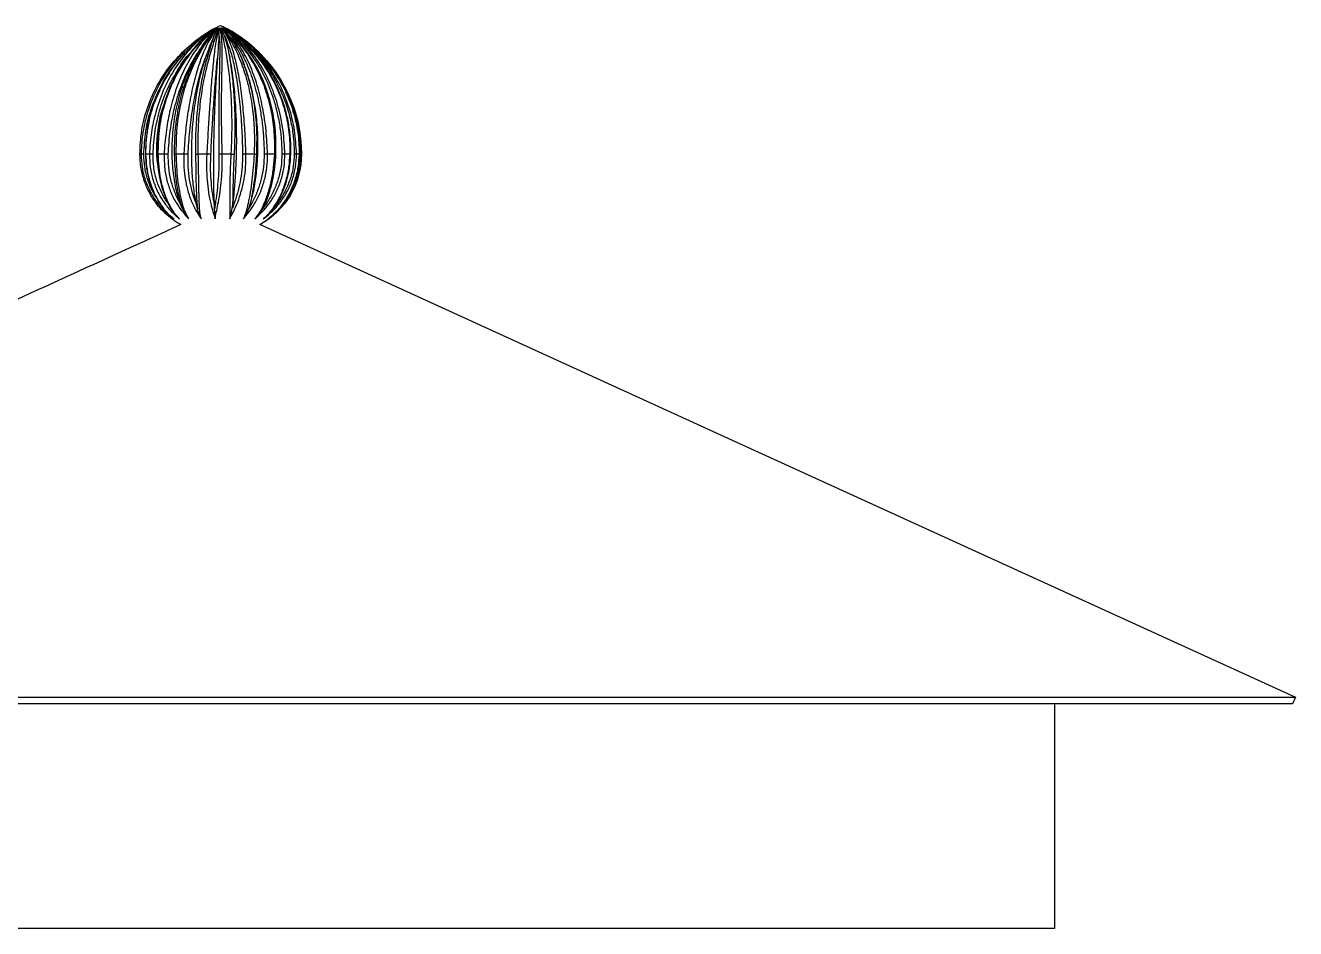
# Model space of a CAD drawing. Header units: millimetres. Extents: x 2214 to 8154, y -2115 to 2085.
# Drawn here: x 2973.9 to 3240.5, y 1486.9 to 1676.4 of the extents above; entities that cross this region are included whole.
import ezdxf

# ---------------------------------------------------------------- set-up
doc = ezdxf.new("R2010")
doc.units = ezdxf.units.MM

# ---------------------------------------------------------------- blocks, each defined once
blk = doc.blocks.new('bok')
for p, q in [((769.19, -327.39), (769.18, -327.38)), ((764.55, -329.23), (764.46, -329.3)), ((771.56, -329.48), (771.22, -329.12)), ((751.09, -353.83), (751.12, -353.83)), ((751.6, -353.83), (752.14, -353.83)), ((753.55, -353.83), (754.58, -353.83)), ((756.79, -353.83), (758.22, -353.83)), ((761.04, -353.83), (762.74, -353.83)), ((765.91, -353.83), (767.73, -353.83)), ((770.97, -353.83), (772.75, -353.83)), ((775.78, -353.83), (777.37, -353.83)), ((779.91, -353.83), (781.15, -353.83)), ((782.99, -353.83), (783.78, -353.83)), ((784.74, -353.83), (785.01, -353.83)), ((756.51, -364.43), (756.95, -365.08)), ((756.95, -365.08), (757.11, -365.31)), ((759.23, -365.29), (758.74, -364.32)), ((762.17, -365.28), (761.83, -364.32)), ((765.64, -365.28), (765.48, -364.32)), ((769.32, -365.29), (769.36, -364.32)), ((772.9, -365.29), (773.13, -364.32)), ((776.05, -365.29), (776.45, -364.33)), ((778.49, -365.3), (779.03, -364.33)), ((779.28, -366.18), (779.81, -365.55)), ((542.47, -467.82), (543.09, -469.18)), ((593.09, -469.18), (593.09, -516.35)), ((593.09, -516.35), (943.09, -516.35))]:
    blk.add_line(p, q)
at = {"flags": 128}
for points in [[(756.46, -353.87), (756.46, -353.87), (756.47, -353.87), (756.49, -353.86), (756.53, -353.86), (756.58, -353.85), (756.64, -353.84), (756.71, -353.84), (756.79, -353.83)], [(767.73, -353.83), (767.82, -353.83), (767.91, -353.84), (768, -353.84), (768.09, -353.84), (768.18, -353.84), (768.26, -353.85), (768.34, -353.85), (768.41, -353.85)], [(783.78, -353.83), (783.81, -353.83), (783.83, -353.84), (783.85, -353.84), (783.86, -353.84), (783.85, -353.84), (783.84, -353.85), (783.83, -353.85), (783.8, -353.85)], [(759.89, -368.54), (662.38, -413.07), (542.47, -467.82)]]:
    blk.add_lwpolyline(points, dxfattribs=at)
for centre, radius, start, end in [((781.03, -353.83), 29.94, 117.9776, 118.0502), ((781.03, -353.83), 29.94, 117.835, 117.9776), ((781.03, -353.83), 29.94, 115.6085, 117.835), ((755.15, -353.83), 29.94, 62.3332, 64.3915), ((755.15, -353.83), 29.94, 62.06, 62.3332), ((755.15, -353.83), 29.94, 61.4169, 62.0348), ((755.15, -353.83), 29.94, 61.3434, 61.4169), ((755.15, -353.83), 29.94, 60.8786, 61.3434), ((781.03, -353.83), 29.94, 124.0538, 129.3919), ((781.03, -353.83), 29.94, 129.3919, 180), ((768.09, -353.83), 17, 180, 240.8406), ((751.39, -351.89), 1.96, 261.8641, 270.525), ((752.78, -344.13), 9.72, 266.2303, 269.0378), ((753.54, -354.17), 0.343, 88.9272, 113.6417), ((755.7, -328.56), 25.3, 267.4685, 268.8596), ((760.02, -302.59), 51.27, 267.9924, 268.7722), ((761.49, -363.28), 9.46, 92.7396, 96.157), ((765.92, -250.72), 103.16, 268.2296, 268.6292), ((769.91, -428.36), 74.63, 93.0758, 93.6481), ((766.05, -265.48), 88.49, 272.6297, 273.1872), ((770.99, -413.55), 59.75, 87.7565, 88.3081), ((773.49, -315.81), 38.09, 272.1023, 273.4569), ((777.04, -365.19), 11.36, 86.2515, 88.3791), ((778.39, -332.35), 21.53, 271.7651, 274.054), ((781.18, -354.89), 1.06, 78.8265, 91.3765), ((781.98, -343.03), 10.85, 271.4017, 275.3301), ((784.15, -349.92), 3.96, 270.3912, 278.5297), ((768.09, -353.83), 17, 299.2659, 305.8559), ((768.09, -353.83), 17, 305.8559, 313.5805)]:
    blk.add_arc(centre, radius, start, end)
for points, knots in [([(751.12, -353.83), (751.2, -352.18), (751.36, -348.84), (752.65, -343.98), (754.68, -339.36), (757.44, -335.18), (760.9, -331.48), (764, -329.12), (766.1, -327.88), (766.81, -327.49), (767.06, -327.39), (767.09, -327.38)], [0, 0, 0, 0, 0.151905, 0.308214, 0.460117, 0.616384, 0.769049, 0.926328, 0.972545, 0.996522, 1, 1, 1, 1]), ([(767.09, -327.38), (766.88, -327.49), (766.19, -327.87), (764.15, -329.13), (761.08, -331.5), (757.72, -335.16), (754.98, -339.37), (753.09, -343.75), (751.96, -348.21), (751.6, -351.53), (751.6, -353.42), (751.6, -353.83)], [0, 0, 0, 0, 0.022291, 0.074099, 0.2268, 0.383918, 0.535721, 0.691869, 0.825321, 0.961717, 1, 1, 1, 1]), ([(752.14, -353.83), (752.23, -352.18), (752.4, -348.84), (753.61, -343.98), (755.49, -339.36), (758.05, -335.18), (761.26, -331.48), (764.19, -329.12), (766.24, -327.88), (766.95, -327.49), (767.23, -327.39), (767.26, -327.38)], [0, 0, 0, 0, 0.151906, 0.308215, 0.460119, 0.616387, 0.769053, 0.926333, 0.972553, 0.996532, 1, 1, 1, 1]), ([(767.26, -327.38), (767.07, -327.49), (766.45, -327.87), (764.64, -329.13), (761.9, -331.5), (758.88, -335.16), (756.43, -339.37), (754.76, -343.75), (753.78, -348.22), (753.51, -351.54), (753.54, -353.42), (753.55, -353.83)], [0, 0, 0, 0, 0.022281, 0.074087, 0.22679, 0.38391, 0.535715, 0.691866, 0.825515, 0.962122, 1, 1, 1, 1]), ([(754.58, -353.83), (754.67, -352.18), (754.84, -348.84), (755.86, -343.98), (757.43, -339.36), (759.55, -335.18), (762.24, -331.48), (764.73, -329.12), (766.54, -327.88), (767.19, -327.49), (767.47, -327.39), (767.5, -327.38)], [0, 0, 0, 0, 0.151906, 0.308215, 0.460119, 0.616386, 0.769054, 0.926335, 0.972557, 0.996537, 1, 1, 1, 1]), ([(767.5, -327.38), (767.35, -327.49), (766.86, -327.87), (765.44, -329.13), (763.26, -331.5), (760.86, -335.16), (758.92, -339.37), (757.61, -343.75), (756.89, -348.22), (756.72, -351.54), (756.78, -353.42), (756.79, -353.83)], [0, 0, 0, 0, 0.022274, 0.074078, 0.226782, 0.383904, 0.53571, 0.691863, 0.825654, 0.962414, 1, 1, 1, 1]), ([(758.22, -353.83), (758.3, -352.18), (758.46, -348.84), (759.2, -343.98), (760.31, -339.36), (761.81, -335.18), (763.73, -331.48), (765.57, -329.12), (766.98, -327.88), (767.51, -327.49), (767.76, -327.39), (767.8, -327.38)], [0, 0, 0, 0, 0.151905, 0.308213, 0.460117, 0.616384, 0.769051, 0.926332, 0.972557, 0.996538, 1, 1, 1, 1]), ([(767.8, -327.38), (767.7, -327.49), (767.37, -327.87), (766.48, -329.13), (765.06, -331.5), (763.48, -335.16), (762.22, -339.37), (761.4, -343.75), (760.98, -348.23), (760.94, -351.55), (761.02, -353.43), (761.04, -353.83)], [0, 0, 0, 0, 0.02227, 0.074071, 0.226776, 0.383899, 0.535706, 0.69186, 0.825726, 0.962565, 1, 1, 1, 1]), ([(762.74, -353.83), (762.8, -352.18), (762.93, -348.84), (763.33, -343.98), (763.89, -339.36), (764.62, -335.18), (765.61, -331.48), (766.63, -329.12), (767.52, -327.88), (767.88, -327.49), (768.09, -327.39), (768.12, -327.38)], [0, 0, 0, 0, 0.151904, 0.308211, 0.460112, 0.616378, 0.769046, 0.926326, 0.972552, 0.996534, 1, 1, 1, 1]), ([(767.01, -327.38), (766.8, -327.49), (766.1, -327.87), (765.16, -328.39), (764.51, -328.9), (764.3, -329.07)], [0, 0, 0, 0, 0.224896, 0.747324, 1, 1, 1, 1]), ([(764.34, -329.12), (764.59, -328.94), (765.15, -328.52), (766.06, -327.94), (766.74, -327.53), (767.09, -327.38), (767.09, -327.38)], [0, 0, 0, 0, 0.288439, 0.64101, 0.99658, 1, 1, 1, 1]), ([(764.66, -329.12), (764.9, -328.94), (765.42, -328.52), (766.27, -327.94), (766.9, -327.54), (767.26, -327.38), (767.26, -327.38)], [0, 0, 0, 0, 0.288284, 0.640933, 0.99658, 1, 1, 1, 1]), ([(765.29, -329.12), (765.49, -328.94), (765.92, -328.53), (766.64, -327.94), (767.17, -327.53), (767.5, -327.38), (767.5, -327.38)], [0, 0, 0, 0, 0.28816, 0.640873, 0.996583, 1, 1, 1, 1]), ([(768.12, -327.38), (768.08, -327.49), (767.95, -327.87), (767.66, -329.13), (767.12, -331.5), (766.52, -335.16), (766.04, -339.37), (765.78, -343.75), (765.71, -348.23), (765.79, -351.55), (765.89, -353.43), (765.91, -353.83)], [0, 0, 0, 0, 0.022269, 0.074068, 0.226773, 0.383896, 0.535704, 0.691859, 0.825724, 0.962563, 1, 1, 1, 1]), ([(766.18, -329.12), (766.31, -328.94), (766.62, -328.53), (767.14, -327.94), (767.52, -327.53), (767.79, -327.38), (767.8, -327.38)], [0, 0, 0, 0, 0.288079, 0.640833, 0.996584, 1, 1, 1, 1]), ([(766.48, -327.68), (766.64, -327.58), (766.83, -327.47), (766.99, -327.39), (767.01, -327.38)], [0, 0, 0, 0, 0.840199, 1, 1, 1, 1]), ([(767.23, -329.12), (767.3, -328.94), (767.45, -328.53), (767.72, -327.94), (767.92, -327.53), (768.12, -327.38), (768.12, -327.38)], [0, 0, 0, 0, 0.288047, 0.640817, 0.996584, 1, 1, 1, 1]), ([(767.73, -353.83), (767.77, -352.18), (767.85, -348.84), (767.88, -343.98), (767.83, -339.36), (767.75, -335.18), (767.71, -331.48), (767.82, -329.12), (768.11, -327.88), (768.27, -327.49), (768.42, -327.39), (768.44, -327.38)], [0, 0, 0, 0, 0.151902, 0.308207, 0.460107, 0.616371, 0.769037, 0.926316, 0.972544, 0.996526, 1, 1, 1, 1]), ([(768.36, -329.12), (768.35, -328.94), (768.34, -328.53), (768.34, -327.94), (768.33, -327.54), (768.43, -327.38), (768.44, -327.38)], [0, 0, 0, 0, 0.288067, 0.640828, 0.996583, 1, 1, 1, 1]), ([(768.44, -327.38), (768.46, -327.49), (768.54, -327.87), (768.87, -329.13), (769.28, -331.5), (769.69, -335.16), (770.05, -339.37), (770.36, -343.75), (770.65, -348.22), (770.85, -351.54), (770.95, -353.42), (770.97, -353.83)], [0, 0, 0, 0, 0.022273, 0.074068, 0.226773, 0.383895, 0.535704, 0.691859, 0.825649, 0.962408, 1, 1, 1, 1]), ([(772.75, -353.83), (772.77, -352.18), (772.8, -348.84), (772.44, -343.98), (771.8, -339.36), (770.9, -335.18), (769.85, -331.48), (769.04, -329.12), (768.69, -327.88), (768.64, -327.49), (768.71, -327.39), (768.72, -327.38)], [0, 0, 0, 0, 0.1519, 0.308203, 0.460101, 0.616363, 0.769027, 0.926304, 0.972533, 0.996514, 1, 1, 1, 1]), ([(768.72, -327.38), (768.81, -327.49), (769.09, -327.87), (770.02, -329.13), (771.32, -331.5), (772.72, -335.16), (773.88, -339.37), (774.75, -343.75), (775.37, -348.22), (775.66, -351.54), (775.76, -353.42), (775.78, -353.83)], [0, 0, 0, 0, 0.02228, 0.074072, 0.226775, 0.383897, 0.535705, 0.691859, 0.825506, 0.962112, 1, 1, 1, 1]), ([(769.46, -329.12), (769.38, -328.94), (769.2, -328.53), (768.94, -327.94), (768.73, -327.53), (768.72, -327.38), (768.72, -327.38)], [0, 0, 0, 0, 0.2881367, 0.6408629, 0.9965838, 1, 1, 1, 1]), ([(768.95, -327.38), (769.09, -327.49), (769.56, -327.87), (771, -329.13), (773.08, -331.5), (775.34, -335.16), (777.19, -339.37), (778.54, -343.75), (779.43, -348.21), (779.8, -351.53), (779.89, -353.42), (779.91, -353.83)], [0, 0, 0, 0, 0.022289, 0.074079, 0.226781, 0.3839, 0.535707, 0.69186, 0.82531, 0.961705, 1, 1, 1, 1]), ([(777.37, -353.83), (777.36, -352.18), (777.33, -348.84), (776.63, -343.98), (775.44, -339.36), (773.81, -335.18), (771.83, -331.48), (770.17, -329.12), (769.23, -327.88), (768.97, -327.49), (768.95, -327.39), (768.95, -327.38)], [0, 0, 0, 0, 0.151898, 0.308198, 0.460095, 0.616354, 0.769016, 0.92629, 0.972519, 0.996499, 1, 1, 1, 1]), ([(770.45, -329.12), (770.3, -328.94), (769.96, -328.52), (769.46, -327.94), (769.06, -327.53), (768.95, -327.38), (768.95, -327.38)], [0, 0, 0, 0, 0.288252, 0.640919, 0.996583, 1, 1, 1, 1]), ([(769.11, -327.38), (769.29, -327.49), (769.89, -327.87), (771.72, -329.13), (774.4, -331.5), (777.32, -335.16), (779.7, -339.37), (781.4, -343.75), (782.49, -348.2), (782.9, -351.52), (782.97, -353.41), (782.99, -353.83)], [0, 0, 0, 0, 0.022301, 0.074089, 0.226789, 0.383906, 0.535711, 0.691863, 0.825077, 0.961221, 1, 1, 1, 1]), ([(781.15, -353.83), (781.12, -352.18), (781.04, -348.84), (780.05, -343.98), (778.43, -339.36), (776.21, -335.18), (773.48, -331.48), (771.12, -329.12), (769.66, -327.88), (769.21, -327.49), (769.12, -327.39), (769.11, -327.38)], [0, 0, 0, 0, 0.151896, 0.308194, 0.460088, 0.616345, 0.769005, 0.926277, 0.972504, 0.996483, 1, 1, 1, 1]), ([(771.22, -329.12), (771.02, -328.94), (770.56, -328.52), (769.85, -327.94), (769.32, -327.53), (769.11, -327.38), (769.11, -327.38)], [0, 0, 0, 0, 0.288401, 0.640993, 0.996582, 1, 1, 1, 1]), ([(769.17, -327.38), (769.38, -327.49), (770.06, -327.87), (772.12, -329.13), (775.15, -331.5), (778.47, -335.16), (781.18, -339.37), (783.08, -343.75), (784.27, -348.2), (784.69, -351.52), (784.73, -353.41), (784.74, -353.83)], [0, 0, 0, 0, 0.022313, 0.074101, 0.226798, 0.383913, 0.535716, 0.691865, 0.824829, 0.960705, 1, 1, 1, 1]), ([(780.78, -340.39), (780.66, -340.08), (779.91, -338.22), (777.85, -335.2), (774.66, -331.48), (771.8, -329.12), (769.96, -327.88), (769.36, -327.49), (769.19, -327.39), (769.17, -327.38)], [0, 0, 0, 0, 0.0541205, 0.3278633, 0.5953029, 0.8708225, 0.9518049, 0.9938105, 1, 1, 1, 1]), ([(771.71, -329.12), (771.47, -328.93), (770.94, -328.52), (770.09, -327.94), (769.46, -327.53), (769.17, -327.38), (769.17, -327.38)], [0, 0, 0, 0, 0.288572, 0.641074, 0.99658, 1, 1, 1, 1]), ([(785.01, -353.83), (784.94, -352.18), (784.79, -348.84), (783.5, -343.98), (781.47, -339.36), (778.69, -335.18), (775.22, -331.47), (772.16, -329.16), (770.24, -327.95), (769.77, -327.71), (769.72, -327.68)], [0, 0, 0, 0, 0.155279, 0.315059, 0.470336, 0.630073, 0.786132, 0.946905, 0.994159, 1, 1, 1, 1]), ([(764.2, -329.46), (764.2, -329.46), (763.05, -330.2), (761.08, -332.15), (758.24, -335.43), (755.86, -339.42), (754.21, -343.46), (753.26, -347.12), (752.72, -350.4), (752.65, -352.66), (752.61, -353.85)], [0, 0, 0, 0, 0.000002, 0.149425, 0.29888, 0.474109, 0.649328, 0.762086, 0.874841, 1, 1, 1, 1]), ([(764.46, -329.3), (764.29, -329.43), (763.38, -330.11), (761.86, -331.59), (759.93, -333.74), (758.22, -336.13), (756.74, -338.7), (755.51, -341.43), (754.54, -344.29), (753.86, -347.24), (753.48, -350.26), (753.34, -352.48), (753.42, -353.68), (753.43, -353.86)], [0, 0, 0, 0, 0.024161, 0.129371, 0.236203, 0.342938, 0.448996, 0.555816, 0.66267, 0.76844, 0.874775, 0.981701, 1, 1, 1, 1]), ([(764.9, -329.46), (764.9, -329.46), (763.92, -330.2), (762.26, -332.13), (759.9, -335.4), (757.92, -339.4), (756.56, -343.43), (755.76, -347.11), (755.3, -350.4), (755.23, -352.66), (755.19, -353.85)], [0, 0, 0, 0, 0.000002, 0.147847, 0.298838, 0.471597, 0.649315, 0.761421, 0.874875, 1, 1, 1, 1]), ([(765.88, -329.46), (765.88, -329.46), (765.15, -330.19), (763.94, -332.14), (762.27, -335.4), (760.88, -339.4), (759.92, -343.43), (759.35, -347.11), (759.01, -350.4), (758.95, -352.66), (758.92, -353.85)], [0, 0, 0, 0, 0.000002, 0.147836, 0.298815, 0.47158, 0.649303, 0.761425, 0.874895, 1, 1, 1, 1]), ([(762.22, -332.81), (762.49, -332.42), (763.43, -331.09), (764.53, -329.94), (765.29, -329.12)], [0, 0, 0, 0, 0.29536, 1, 1, 1, 1]), ([(767.06, -329.47), (767.06, -329.47), (766.7, -330.41), (765.97, -332.03), (765.16, -335.43), (764.48, -339.39), (764.01, -343.43), (763.72, -347.11), (763.53, -350.4), (763.48, -352.66), (763.46, -353.85)], [0, 0, 0, 0, 0.0000023, 0.1478335, 0.2988096, 0.4715755, 0.6493007, 0.7614284, 0.8749038, 1, 1, 1, 1]), ([(764.05, -332.82), (764.24, -332.42), (764.88, -331.09), (765.64, -329.94), (766.18, -329.12)], [0, 0, 0, 0, 0.295299, 1, 1, 1, 1]), ([(764.66, -329.12), (764.5, -329.23), (764.34, -329.33), (764.2, -329.46), (764.2, -329.46)], [0, 0, 0, 0, 0.999889, 1, 1, 1, 1]), ([(765.29, -329.12), (765.16, -329.23), (765.02, -329.33), (764.9, -329.46), (764.9, -329.46)], [0, 0, 0, 0, 0.999889, 1, 1, 1, 1]), ([(766.18, -329.12), (766.07, -329.23), (765.97, -329.33), (765.88, -329.46), (765.88, -329.46)], [0, 0, 0, 0, 0.999889, 1, 1, 1, 1]), ([(766.25, -332.82), (766.33, -332.42), (766.61, -331.09), (766.97, -329.94), (767.23, -329.12)], [0, 0, 0, 0, 0.2953484, 1, 1, 1, 1]), ([(767.23, -329.12), (767.17, -329.24), (767.12, -329.36), (767.06, -329.47), (767.06, -329.47)], [0, 0, 0, 0, 0.999904, 1, 1, 1, 1]), ([(768.33, -329.46), (768.33, -329.46), (768.26, -330.21), (768.23, -332.15), (768.3, -335.43), (768.39, -339.42), (768.46, -343.46), (768.47, -347.12), (768.46, -350.41), (768.43, -352.66), (768.41, -353.85)], [0, 0, 0, 0, 0.000002, 0.1493976, 0.2988257, 0.4740683, 0.649301, 0.7620997, 0.8748964, 1, 1, 1, 1]), ([(768.36, -329.12), (768.35, -329.23), (768.34, -329.33), (768.33, -329.46), (768.33, -329.46)], [0, 0, 0, 0, 0.999889, 1, 1, 1, 1]), ([(768.61, -332.81), (768.58, -332.42), (768.48, -331.09), (768.41, -329.94), (768.36, -329.12)], [0, 0, 0, 0, 0.2955063, 1, 1, 1, 1]), ([(769.46, -329.12), (769.5, -329.23), (769.54, -329.33), (769.58, -329.46), (769.58, -329.46)], [0, 0, 0, 0, 0.999888, 1, 1, 1, 1]), ([(770.92, -332.81), (770.78, -332.42), (770.3, -331.09), (769.81, -329.93), (769.46, -329.12)], [0, 0, 0, 0, 0.295759, 1, 1, 1, 1]), ([(769.58, -329.46), (769.58, -329.46), (769.88, -330.21), (770.46, -332.15), (771.43, -335.43), (772.29, -339.42), (772.88, -343.46), (773.2, -347.12), (773.36, -350.41), (773.34, -352.66), (773.33, -353.85)], [0, 0, 0, 0, 0.000002, 0.1494129, 0.2988565, 0.4740917, 0.6493166, 0.7620991, 0.8748795, 1, 1, 1, 1]), ([(770.45, -329.12), (770.53, -329.24), (770.61, -329.36), (770.7, -329.46), (770.7, -329.46)], [0, 0, 0, 0, 0.999904, 1, 1, 1, 1]), ([(772.98, -332.8), (772.74, -332.41), (771.93, -331.08), (771.06, -329.93), (770.45, -329.12)], [0, 0, 0, 0, 0.296085, 1, 1, 1, 1]), ([(770.7, -329.46), (770.7, -329.46), (771.24, -330.42), (772.52, -332.05), (774.25, -335.46), (775.82, -339.41), (776.88, -343.46), (777.47, -347.12), (777.78, -350.4), (777.79, -352.66), (777.79, -353.85)], [0, 0, 0, 0, 0.000002, 0.149436, 0.298902, 0.474126, 0.649339, 0.762097, 0.874851, 1, 1, 1, 1]), ([(771.22, -329.12), (771.34, -329.24), (771.45, -329.36), (771.58, -329.46), (771.58, -329.46)], [0, 0, 0, 0, 0.999904, 1, 1, 1, 1]), ([(771.58, -329.46), (771.58, -329.46), (772.49, -330.2), (774.11, -332.15), (776.55, -335.43), (778.65, -339.42), (780.09, -343.46), (780.9, -347.12), (781.35, -350.4), (781.37, -352.66), (781.38, -353.85)], [0, 0, 0, 0, 0.000002, 0.149464, 0.298958, 0.474168, 0.649368, 0.762093, 0.874816, 1, 1, 1, 1]), ([(772.15, -329.46), (772.15, -329.46), (772.81, -329.9), (773.39, -330.49), (773.96, -331.09)], [0, 0, 0, 0, 0.0000224, 1, 1, 1, 1]), ([(760.9, -331.91), (760.79, -332), (759.59, -332.99), (757.52, -335.47), (754.88, -339.41), (753.11, -343.46), (752.08, -347.12), (751.5, -350.4), (751.44, -352.66), (751.41, -353.85)], [0, 0, 0, 0, 0.0167054, 0.1895163, 0.3920788, 0.5946293, 0.7249473, 0.8552625, 1, 1, 1, 1]), ([(756.46, -353.87), (756.46, -352.23), (756.45, -348.93), (757.22, -344.11), (758.57, -339.57), (760.29, -335.78), (761.64, -333.68), (762.22, -332.81), (762.22, -332.81)], [0, 0, 0, 0, 0.2116682, 0.4233554, 0.6349739, 0.8466021, 0.9999974, 1, 1, 1, 1]), ([(761.83, -364.32), (761.65, -363.66), (761.17, -361.92), (760.62, -358.71), (760.25, -354.72), (760.19, -350.39), (760.5, -345.85), (761.23, -341.24), (762.39, -336.75), (763.5, -334.13), (764.05, -332.82)], [0, 0, 0, 0, 0.06619, 0.175594, 0.294136, 0.420756, 0.554868, 0.696708, 0.847604, 1, 1, 1, 1]), ([(760.47, -353.87), (760.44, -352.25), (760.36, -348.95), (760.81, -344.16), (761.65, -339.55), (762.83, -335.92), (763.6, -333.5), (764.05, -332.82), (764.05, -332.82)], [0, 0, 0, 0, 0.208645, 0.423398, 0.632059, 0.846689, 0.999998, 1, 1, 1, 1]), ([(765.48, -364.32), (765.4, -363.66), (765.19, -361.92), (764.93, -358.71), (764.73, -354.72), (764.67, -350.39), (764.76, -345.85), (765.04, -341.24), (765.53, -336.75), (766.01, -334.13), (766.25, -332.82)], [0, 0, 0, 0, 0.066197, 0.175598, 0.294137, 0.420754, 0.554862, 0.696698, 0.84759, 1, 1, 1, 1]), ([(765.16, -353.87), (765.1, -352.25), (764.97, -348.95), (765.05, -344.15), (765.33, -339.59), (765.75, -335.8), (766.1, -333.68), (766.25, -332.82), (766.25, -332.82)], [0, 0, 0, 0, 0.2086407, 0.4233899, 0.6320466, 0.8466735, 0.9999974, 1, 1, 1, 1]), ([(770.11, -353.87), (770.03, -352.25), (769.86, -348.95), (769.56, -344.15), (769.25, -339.59), (768.94, -335.79), (768.71, -333.68), (768.61, -332.81), (768.61, -332.81)], [0, 0, 0, 0, 0.208613, 0.423334, 0.631963, 0.846562, 0.999997, 1, 1, 1, 1]), ([(769.36, -364.32), (769.39, -363.66), (769.47, -361.92), (769.52, -358.71), (769.52, -354.72), (769.45, -350.39), (769.32, -345.85), (769.13, -341.24), (768.89, -336.75), (768.7, -334.13), (768.61, -332.81)], [0, 0, 0, 0, 0.066242, 0.175626, 0.294147, 0.420745, 0.554833, 0.696648, 0.847518, 1, 1, 1, 1]), ([(773.13, -364.32), (773.27, -363.66), (773.63, -361.92), (773.98, -358.71), (774.17, -354.72), (774.11, -350.39), (773.77, -345.85), (773.13, -341.24), (772.19, -336.75), (771.35, -334.13), (770.92, -332.81)], [0, 0, 0, 0, 0.066319, 0.175676, 0.294166, 0.420731, 0.554785, 0.696563, 0.847394, 1, 1, 1, 1]), ([(774.88, -353.87), (774.79, -352.25), (774.59, -348.95), (773.95, -344.15), (773.06, -339.59), (772.04, -335.8), (771.26, -333.67), (770.92, -332.81), (770.92, -332.81)], [0, 0, 0, 0, 0.208565, 0.423236, 0.631817, 0.846366, 0.999997, 1, 1, 1, 1]), ([(776.45, -364.33), (776.68, -363.67), (777.29, -361.92), (777.92, -358.71), (778.29, -354.72), (778.23, -350.39), (777.72, -345.85), (776.68, -341.24), (775.12, -336.75), (773.7, -334.12), (772.98, -332.8)], [0, 0, 0, 0, 0.066423, 0.175742, 0.294192, 0.420714, 0.554721, 0.696451, 0.84723, 1, 1, 1, 1]), ([(779.05, -353.87), (778.95, -352.23), (778.73, -348.93), (777.8, -344.11), (776.42, -339.57), (774.79, -335.77), (773.52, -333.68), (772.98, -332.8), (772.98, -332.8)], [0, 0, 0, 0, 0.211542, 0.423103, 0.634595, 0.846097, 0.999997, 1, 1, 1, 1]), ([(782.25, -353.87), (782.14, -352.22), (781.94, -348.92), (780.79, -344.12), (779.08, -339.53), (776.86, -335.89), (775.43, -333.49), (774.6, -332.8), (774.6, -332.8)], [0, 0, 0, 0, 0.211465, 0.422949, 0.634365, 0.845791, 0.999998, 1, 1, 1, 1]), ([(774.77, -331.81), (774.9, -331.93), (776.05, -332.95), (778.06, -335.47), (780.56, -339.41), (782.22, -343.46), (783.11, -346.62), (783.33, -348.22), (783.41, -348.77)], [0, 0, 0, 0, 0.029063, 0.245378, 0.498827, 0.752263, 0.915287, 1, 1, 1, 1]), ([(784.18, -353.87), (784.09, -352.23), (783.91, -348.93), (782.67, -344.1), (780.68, -339.59), (779.02, -336.73), (777.96, -335.49), (777.96, -335.49)], [0, 0, 0, 0, 0.249966, 0.499954, 0.749861, 0.999781, 1, 1, 1, 1]), ([(783.78, -353.83), (783.72, -352.19), (783.59, -348.85), (782.54, -344.29), (781.32, -341.57), (780.78, -340.39)], [0, 0, 0, 0, 0.353909, 0.718075, 1, 1, 1, 1]), ([(781.25, -355.93), (781.31, -355.56), (781.56, -353.76), (781.41, -350.39), (781.01, -346.79), (780.38, -344.76), (780.2, -344.16)], [0, 0, 0, 0, 0.095732, 0.457155, 0.839961, 1, 1, 1, 1]), ([(783.45, -349.03), (783.52, -349.45), (783.79, -351.04), (783.8, -352.66), (783.8, -353.85)], [0, 0, 0, 0, 0.263668, 1, 1, 1, 1]), ([(758.06, -367.43), (757.94, -367.34), (757.22, -366.79), (755.95, -365.68), (754.35, -363.85), (752.97, -361.66), (751.91, -359.16), (751.24, -356.53), (751.16, -354.73), (751.12, -353.83)], [0, 0, 0, 0, 0.026575, 0.172203, 0.317952, 0.489209, 0.660451, 0.830244, 1, 1, 1, 1]), ([(751.41, -353.85), (751.46, -354.72), (751.55, -356.47), (752.2, -359.03), (753.22, -361.47), (754.14, -363.1), (754.75, -363.86), (754.81, -363.93)], [0, 0, 0, 0, 0.241826, 0.483714, 0.729482, 0.975295, 1, 1, 1, 1]), ([(751.6, -353.83), (751.65, -354.75), (751.76, -356.61), (752.43, -359.31), (753.49, -361.9), (754.83, -364.1), (756.35, -365.97), (757.49, -366.94), (758.06, -367.43)], [0, 0, 0, 0, 0.174126, 0.353289, 0.527709, 0.707142, 0.852215, 1, 1, 1, 1]), ([(759.04, -367.42), (758.94, -367.34), (758.25, -366.79), (757, -365.68), (755.38, -363.84), (753.99, -361.66), (752.92, -359.16), (752.25, -356.53), (752.18, -354.73), (752.14, -353.83)], [0, 0, 0, 0, 0.025998, 0.171688, 0.317498, 0.488869, 0.660225, 0.830131, 1, 1, 1, 1]), ([(752.61, -353.85), (752.66, -354.71), (752.74, -356.46), (753.39, -359.01), (754.41, -361.47), (755.65, -363.54), (756.59, -364.73), (757, -365.21), (757, -365.21)], [0, 0, 0, 0, 0.207423, 0.420145, 0.63116, 0.84712, 0.999995, 1, 1, 1, 1]), ([(753.42, -353.86), (753.45, -354.46), (753.5, -355.83), (753.86, -357.94), (754.43, -360.13), (755.25, -362.2), (755.96, -363.64), (756.43, -364.32), (756.51, -364.43)], [0, 0, 0, 0, 0.158833, 0.358535, 0.559998, 0.76038, 0.962159, 1, 1, 1, 1]), ([(753.55, -353.83), (753.61, -354.75), (753.72, -356.61), (754.32, -359.31), (755.21, -361.9), (756.34, -364.1), (757.6, -365.97), (758.56, -366.93), (759.04, -367.42)], [0, 0, 0, 0, 0.174242, 0.353523, 0.528059, 0.707611, 0.852458, 1, 1, 1, 1]), ([(760.84, -367.42), (760.75, -367.33), (760.16, -366.79), (759.03, -365.68), (757.55, -363.84), (756.27, -361.66), (755.28, -359.16), (754.66, -356.53), (754.61, -354.73), (754.58, -353.83)], [0, 0, 0, 0, 0.025596, 0.171324, 0.317171, 0.488624, 0.660062, 0.830049, 1, 1, 1, 1]), ([(755.19, -353.85), (755.23, -354.71), (755.3, -356.46), (755.9, -359.01), (756.83, -361.47), (757.96, -363.53), (758.8, -364.73), (759.16, -365.2), (759.16, -365.2)], [0, 0, 0, 0, 0.207483, 0.420267, 0.631344, 0.847367, 0.999995, 1, 1, 1, 1]), ([(758.74, -364.32), (758.74, -364.32), (758.68, -364.21), (758.32, -363.36), (757.71, -361.7), (757.08, -359.2), (756.63, -356.57), (756.52, -354.77), (756.46, -353.87)], [0, 0, 0, 0, 0.000005, 0.038097, 0.27945, 0.520738, 0.760378, 1, 1, 1, 1]), ([(756.79, -353.83), (756.85, -354.75), (756.97, -356.61), (757.42, -359.31), (758.08, -361.9), (758.89, -364.1), (759.78, -365.96), (760.48, -366.93), (760.84, -367.42)], [0, 0, 0, 0, 0.174322, 0.353686, 0.528303, 0.707938, 0.852627, 1, 1, 1, 1]), ([(763.28, -367.41), (763.21, -367.33), (762.77, -366.79), (761.85, -365.69), (760.66, -363.86), (759.6, -361.67), (758.79, -359.19), (758.27, -356.54), (758.24, -354.74), (758.22, -353.83)], [0, 0, 0, 0, 0.025403, 0.169767, 0.316978, 0.486178, 0.659966, 0.827623, 1, 1, 1, 1]), ([(758.92, -353.85), (758.94, -354.72), (759, -356.47), (759.49, -359.03), (760.25, -361.48), (761.16, -363.54), (761.83, -364.73), (762.12, -365.2), (762.12, -365.2)], [0, 0, 0, 0, 0.210141, 0.420336, 0.633903, 0.84751, 0.999995, 1, 1, 1, 1]), ([(761.83, -364.32), (761.83, -364.32), (761.8, -364.2), (761.59, -363.38), (761.27, -361.7), (760.9, -359.2), (760.63, -356.57), (760.53, -354.77), (760.47, -353.87)], [0, 0, 0, 0, 0.000006, 0.037988, 0.279368, 0.520684, 0.760351, 1, 1, 1, 1]), ([(761.04, -353.83), (761.09, -354.75), (761.2, -356.61), (761.48, -359.31), (761.84, -361.9), (762.26, -364.1), (762.7, -365.96), (763.08, -366.93), (763.28, -367.41)], [0, 0, 0, 0, 0.174361, 0.353765, 0.528421, 0.708097, 0.852709, 1, 1, 1, 1]), ([(766.15, -367.41), (766.11, -367.33), (765.86, -366.79), (765.23, -365.69), (764.42, -363.86), (763.68, -361.67), (763.11, -359.19), (762.75, -356.54), (762.74, -354.74), (762.74, -353.83)], [0, 0, 0, 0, 0.025432, 0.169778, 0.316969, 0.486172, 0.659962, 0.827621, 1, 1, 1, 1]), ([(763.46, -353.85), (763.47, -354.72), (763.5, -356.47), (763.84, -359.03), (764.37, -361.48), (764.98, -363.54), (765.42, -364.73), (765.6, -365.2), (765.6, -365.2)], [0, 0, 0, 0, 0.2101492, 0.4203534, 0.6339292, 0.8475445, 0.9999952, 1, 1, 1, 1]), ([(765.48, -364.32), (765.48, -364.32), (765.48, -364.21), (765.46, -363.36), (765.43, -361.7), (765.37, -359.2), (765.29, -356.57), (765.21, -354.77), (765.16, -353.87)], [0, 0, 0, 0, 0.000005, 0.038033, 0.279402, 0.520706, 0.760363, 1, 1, 1, 1]), ([(765.91, -353.83), (765.95, -354.75), (766.04, -356.61), (766.12, -359.31), (766.15, -361.9), (766.15, -364.1), (766.1, -365.96), (766.13, -366.93), (766.15, -367.41)], [0, 0, 0, 0, 0.174356, 0.353754, 0.528405, 0.708074, 0.852697, 1, 1, 1, 1]), ([(769.19, -367.42), (769.18, -367.33), (769.14, -366.79), (768.9, -365.68), (768.49, -363.84), (768.15, -361.66), (767.88, -359.16), (767.71, -356.53), (767.72, -354.73), (767.73, -353.83)], [0, 0, 0, 0, 0.025682, 0.171355, 0.317147, 0.488606, 0.66005, 0.830043, 1, 1, 1, 1]), ([(768.41, -353.85), (768.41, -354.72), (768.4, -356.47), (768.57, -359.03), (768.81, -361.48), (769.08, -363.54), (769.25, -364.73), (769.31, -365.2), (769.31, -365.2)], [0, 0, 0, 0, 0.21013, 0.420313, 0.633869, 0.847463, 0.999995, 1, 1, 1, 1]), ([(770.97, -353.83), (771.01, -354.75), (771.07, -356.61), (770.93, -359.31), (770.64, -361.9), (770.21, -364.1), (769.67, -365.96), (769.35, -366.93), (769.19, -367.42)], [0, 0, 0, 0, 0.174306, 0.353654, 0.528254, 0.707873, 0.852593, 1, 1, 1, 1]), ([(769.36, -364.32), (769.36, -364.32), (769.39, -364.21), (769.55, -363.36), (769.83, -361.7), (770.08, -359.2), (770.2, -356.57), (770.14, -354.77), (770.11, -353.87)], [0, 0, 0, 0, 0.000005, 0.03823, 0.27955, 0.520805, 0.760411, 1, 1, 1, 1]), ([(772.13, -367.42), (772.16, -367.34), (772.33, -366.79), (772.46, -365.68), (772.54, -363.85), (772.62, -361.66), (772.66, -359.16), (772.69, -356.53), (772.73, -354.73), (772.75, -353.83)], [0, 0, 0, 0, 0.026132, 0.171737, 0.31746, 0.48884, 0.660206, 0.830121, 1, 1, 1, 1]), ([(775.78, -353.83), (775.8, -354.75), (775.83, -356.61), (775.5, -359.31), (774.9, -361.9), (774.08, -364.1), (773.11, -365.97), (772.46, -366.93), (772.13, -367.42)], [0, 0, 0, 0, 0.174216, 0.353471, 0.527982, 0.707508, 0.852404, 1, 1, 1, 1]), ([(773.33, -353.85), (773.31, -354.72), (773.29, -356.47), (773.25, -359.03), (773.19, -361.48), (773.09, -363.54), (772.97, -364.73), (772.91, -365.21), (772.91, -365.21)], [0, 0, 0, 0, 0.210083, 0.42022, 0.633727, 0.847274, 0.999995, 1, 1, 1, 1]), ([(773.13, -364.32), (773.13, -364.32), (773.18, -364.21), (773.52, -363.38), (774.07, -361.7), (774.62, -359.2), (774.92, -356.57), (774.9, -354.77), (774.88, -353.87)], [0, 0, 0, 0, 0.000006, 0.038561, 0.279797, 0.520969, 0.760493, 1, 1, 1, 1]), ([(774.71, -367.43), (774.77, -367.34), (775.14, -366.79), (775.64, -365.68), (776.2, -363.85), (776.68, -361.66), (777.04, -359.16), (777.27, -356.53), (777.33, -354.73), (777.37, -353.83)], [0, 0, 0, 0, 0.026747, 0.172265, 0.317904, 0.489173, 0.660426, 0.830231, 1, 1, 1, 1]), ([(779.91, -353.83), (779.91, -354.75), (779.91, -356.61), (779.41, -359.31), (778.55, -361.9), (777.42, -364.1), (776.09, -365.97), (775.18, -366.94), (774.71, -367.43)], [0, 0, 0, 0, 0.174094, 0.353222, 0.52761, 0.70701, 0.852147, 1, 1, 1, 1]), ([(777.79, -353.85), (777.76, -354.72), (777.7, -356.47), (777.48, -359.03), (777.12, -361.48), (776.64, -363.54), (776.27, -364.74), (776.08, -365.21), (776.08, -365.21)], [0, 0, 0, 0, 0.210013, 0.42008, 0.633516, 0.846992, 0.999995, 1, 1, 1, 1]), ([(776.45, -364.33), (776.45, -364.33), (776.51, -364.21), (777.01, -363.38), (777.78, -361.7), (778.57, -359.2), (779.04, -356.57), (779.05, -354.77), (779.05, -353.87)], [0, 0, 0, 0, 0.000006, 0.038996, 0.280123, 0.521185, 0.760602, 1, 1, 1, 1]), ([(776.7, -367.44), (776.78, -367.35), (777.33, -366.8), (778.15, -365.68), (779.14, -363.85), (779.99, -361.66), (780.63, -359.16), (781.04, -356.53), (781.11, -354.73), (781.15, -353.83)], [0, 0, 0, 0, 0.027476, 0.172898, 0.318441, 0.489575, 0.660693, 0.830365, 1, 1, 1, 1]), ([(782.99, -353.83), (782.97, -354.75), (782.93, -356.61), (782.31, -359.31), (781.28, -361.9), (779.93, -364.1), (778.37, -365.98), (777.26, -366.95), (776.7, -367.44)], [0, 0, 0, 0, 0.173948, 0.352928, 0.52717, 0.70642, 0.851841, 1, 1, 1, 1]), ([(777.91, -367.44), (778.02, -367.35), (778.69, -366.8), (779.77, -365.68), (781.09, -363.85), (782.23, -361.66), (783.1, -359.16), (783.65, -356.53), (783.74, -354.73), (783.78, -353.83)], [0, 0, 0, 0, 0.028257, 0.173581, 0.319026, 0.490013, 0.660984, 0.83051, 1, 1, 1, 1]), ([(784.74, -353.83), (784.71, -354.75), (784.64, -356.61), (783.95, -359.31), (782.83, -361.9), (781.39, -364.11), (779.73, -365.98), (778.52, -366.95), (777.91, -367.44)], [0, 0, 0, 0, 0.173793, 0.352612, 0.526698, 0.705787, 0.851513, 1, 1, 1, 1]), ([(781.38, -353.85), (781.35, -354.72), (781.27, -356.47), (780.87, -359.03), (780.25, -361.48), (779.45, -363.55), (778.82, -364.74), (778.54, -365.21), (778.54, -365.21)], [0, 0, 0, 0, 0.209927, 0.419908, 0.633256, 0.846644, 0.999995, 1, 1, 1, 1]), ([(779.26, -363.99), (779.26, -363.99), (779.76, -363.26), (780.63, -361.7), (781.59, -359.2), (782.18, -356.57), (782.22, -354.77), (782.25, -353.87)], [0, 0, 0, 0, 0.001873, 0.252315, 0.502689, 0.751354, 1, 1, 1, 1]), ([(779.79, -366.12), (779.96, -365.97), (780.71, -365.31), (781.88, -363.84), (783.23, -361.66), (784.24, -359.16), (784.88, -356.53), (784.97, -354.73), (785.01, -353.83)], [0, 0, 0, 0, 0.051771, 0.218685, 0.414866, 0.611029, 0.805535, 1, 1, 1, 1]), ([(783.8, -353.85), (783.75, -354.72), (783.66, -356.47), (783.13, -359.03), (782.29, -361.48), (781.24, -363.55), (780.43, -364.74), (780.06, -365.22), (780.06, -365.22)], [0, 0, 0, 0, 0.209832, 0.419719, 0.63297, 0.846261, 0.999995, 1, 1, 1, 1]), ([(781.25, -363.4), (781.62, -362.83), (782.48, -361.51), (783.41, -359.19), (784.07, -356.57), (784.14, -354.77), (784.18, -353.87)], [0, 0, 0, 0, 0.200373, 0.46814, 0.73408, 1, 1, 1, 1]), ([(781.34, -354.55), (781.34, -354.67), (781.33, -355.95), (780.96, -358.41), (780.3, -361.5), (779.47, -363.25), (779.13, -363.96)], [0, 0, 0, 0, 0.036554, 0.385763, 0.751339, 1, 1, 1, 1]), ([(758.06, -367.43), (758.05, -367.42), (758.04, -367.41), (757.95, -367.34), (757.49, -366.98), (756.98, -366.56), (756.63, -366.14), (756.58, -366.08)], [0, 0, 0, 0, 0.007222, 0.0278, 0.176986, 0.882585, 1, 1, 1, 1]), ([(757, -365.21), (757, -365.21), (757.03, -365.23), (757.05, -365.26), (757.07, -365.29)], [0, 0, 0, 0, 0.0005475, 1, 1, 1, 1]), ([(759.04, -367.42), (759.04, -367.42), (759.03, -367.41), (758.95, -367.34), (758.55, -366.99), (757.86, -366.34), (757.33, -365.64), (757.07, -365.29)], [0, 0, 0, 0, 0.00474, 0.017061, 0.112022, 0.558407, 1, 1, 1, 1]), ([(759.16, -365.2), (759.16, -365.2), (759.18, -365.23), (759.21, -365.26), (759.23, -365.29)], [0, 0, 0, 0, 0.000545, 1, 1, 1, 1]), ([(760.84, -367.42), (760.83, -367.41), (760.82, -367.4), (760.75, -367.33), (760.39, -366.94), (759.83, -366.27), (759.41, -365.58), (759.23, -365.29)], [0, 0, 0, 0, 0.004728, 0.018827, 0.120618, 0.626759, 1, 1, 1, 1]), ([(762.12, -365.2), (762.12, -365.2), (762.13, -365.23), (762.15, -365.26), (762.17, -365.28)], [0, 0, 0, 0, 0.000547, 1, 1, 1, 1]), ([(763.28, -367.41), (763.27, -367.41), (763.27, -367.4), (763.22, -367.33), (762.97, -366.94), (762.59, -366.27), (762.29, -365.58), (762.17, -365.28)], [0, 0, 0, 0, 0.004723, 0.018638, 0.120144, 0.626354, 1, 1, 1, 1]), ([(765.6, -365.2), (765.6, -365.2), (765.62, -365.23), (765.63, -365.26), (765.64, -365.28)], [0, 0, 0, 0, 0.000545, 1, 1, 1, 1]), ([(766.15, -367.41), (766.15, -367.41), (766.14, -367.4), (766.12, -367.33), (766.02, -366.94), (765.84, -366.27), (765.7, -365.58), (765.64, -365.28)], [0, 0, 0, 0, 0.0047228, 0.0186565, 0.1202017, 0.6264368, 1, 1, 1, 1]), ([(769.19, -367.42), (769.19, -367.41), (769.19, -367.4), (769.2, -367.32), (769.26, -366.81), (769.3, -366.12), (769.32, -365.44), (769.32, -365.29)], [0, 0, 0, 0, 0.004731, 0.022687, 0.137384, 0.812585, 1, 1, 1, 1]), ([(769.31, -365.2), (769.31, -365.2), (769.32, -365.23), (769.32, -365.26), (769.32, -365.29)], [0, 0, 0, 0, 0.000546, 1, 1, 1, 1]), ([(772.13, -367.42), (772.13, -367.42), (772.14, -367.41), (772.17, -367.34), (772.35, -366.98), (772.61, -366.32), (772.81, -365.62), (772.9, -365.29)], [0, 0, 0, 0, 0.00474, 0.017689, 0.114706, 0.575225, 1, 1, 1, 1]), ([(772.91, -365.21), (772.91, -365.21), (772.91, -365.23), (772.9, -365.26), (772.9, -365.29)], [0, 0, 0, 0, 0.000552, 1, 1, 1, 1]), ([(774.71, -367.43), (774.71, -367.42), (774.72, -367.41), (774.78, -367.34), (775.08, -366.98), (775.55, -366.31), (775.89, -365.62), (776.05, -365.29)], [0, 0, 0, 0, 0.004757, 0.018706, 0.118125, 0.590436, 1, 1, 1, 1]), ([(776.08, -365.21), (776.08, -365.21), (776.07, -365.24), (776.06, -365.26), (776.05, -365.29)], [0, 0, 0, 0, 0.000549, 1, 1, 1, 1]), ([(776.7, -367.44), (776.7, -367.43), (776.71, -367.42), (776.79, -367.35), (777.19, -366.98), (777.81, -366.32), (778.27, -365.62), (778.49, -365.3)], [0, 0, 0, 0, 0.004777, 0.019203, 0.118977, 0.585902, 1, 1, 1, 1]), ([(777.91, -367.44), (777.92, -367.44), (777.93, -367.43), (778.03, -367.36), (778.38, -367.07), (778.7, -366.76), (778.94, -366.52)], [0, 0, 0, 0, 0.010407, 0.042533, 0.258709, 1, 1, 1, 1]), ([(778.54, -365.21), (778.54, -365.21), (778.52, -365.24), (778.5, -365.27), (778.49, -365.3)], [0, 0, 0, 0, 0.000549, 1, 1, 1, 1]), ([(778.95, -366.53), (779.01, -366.47), (779.13, -366.36), (779.23, -366.24), (779.28, -366.18)], [0, 0, 0, 0, 0.521792, 1, 1, 1, 1]), ([(993.71, -467.82), (975.46, -459.49), (938.96, -442.82), (884.2, -417.82), (830, -393.07), (794.05, -376.65), (776.34, -368.57)], [0, 0, 0, 0, 0.251898, 0.503796, 0.755694, 1, 1, 1, 1]), ([(993.71, -467.82), (993.68, -467.82), (992.2, -467.82), (986.38, -467.82), (982.05, -467.82), (970.7, -467.82), (963.68, -467.82), (947.24, -467.82), (937.82, -467.82), (916.91, -467.82), (905.44, -467.82), (880.87, -467.82), (867.79, -467.82), (840.5, -467.82), (826.31, -467.82), (797.36, -467.82), (782.6, -467.82), (753.08, -467.82), (738.33, -467.82), (709.39, -467.82), (695.2, -467.82), (667.95, -467.82), (654.88, -467.82), (630.35, -467.82), (618.89, -467.82), (598.03, -467.82), (588.63, -467.82), (572.25, -467.82), (565.26, -467.82), (553.98, -467.82), (549.67, -467.82), (543.92, -467.82), (542.47, -467.82), (542.47, -467.82)], [0, 0, 0, 0, 0.0625, 0.0625, 0.125, 0.125, 0.1875, 0.1875, 0.25, 0.25, 0.3125, 0.3125, 0.375, 0.375, 0.4375, 0.4375, 0.5, 0.5, 0.5625, 0.5625, 0.625, 0.625, 0.6875, 0.6875, 0.75, 0.75, 0.8125, 0.8125, 0.875, 0.875, 0.9375, 0.9375, 1, 1, 1, 1]), ([(543.09, -469.18), (543.09, -469.18), (544.54, -469.18), (550.28, -469.18), (554.57, -469.18), (565.82, -469.18), (572.79, -469.18), (589.13, -469.18), (598.5, -469.18), (619.3, -469.18), (630.73, -469.18), (655.19, -469.18), (668.22, -469.18), (695.41, -469.18), (709.55, -469.18), (738.41, -469.18), (753.13, -469.18), (782.56, -469.18), (797.27, -469.18), (826.15, -469.18), (840.3, -469.18), (867.51, -469.18), (880.56, -469.18), (905.06, -469.18), (916.5, -469.18), (937.35, -469.18), (946.75, -469.18), (963.14, -469.18), (970.14, -469.18), (981.46, -469.18), (985.78, -469.18), (991.58, -469.18), (993.06, -469.18), (993.09, -469.18)], [0, 0, 0, 0, 0.03125, 0.03125, 0.0625, 0.0625, 0.09375, 0.09375, 0.125, 0.125, 0.15625, 0.15625, 0.1875, 0.1875, 0.21875, 0.21875, 0.25, 0.25, 0.28125, 0.28125, 0.3125, 0.3125, 0.34375, 0.34375, 0.375, 0.375, 0.40625, 0.40625, 0.4375, 0.4375, 0.46875, 0.46875, 0.5, 0.5, 0.5, 0.5])]:
    blk.add_open_spline(points, degree=3, knots=knots)

msp = doc.modelspace()

# ---------------------------------------------------------------- block references
at = {"xscale": -1}
msp.add_blockref('bok', (3782.92, 2003.23), dxfattribs=at)

doc.saveas('drawing.dxf')
